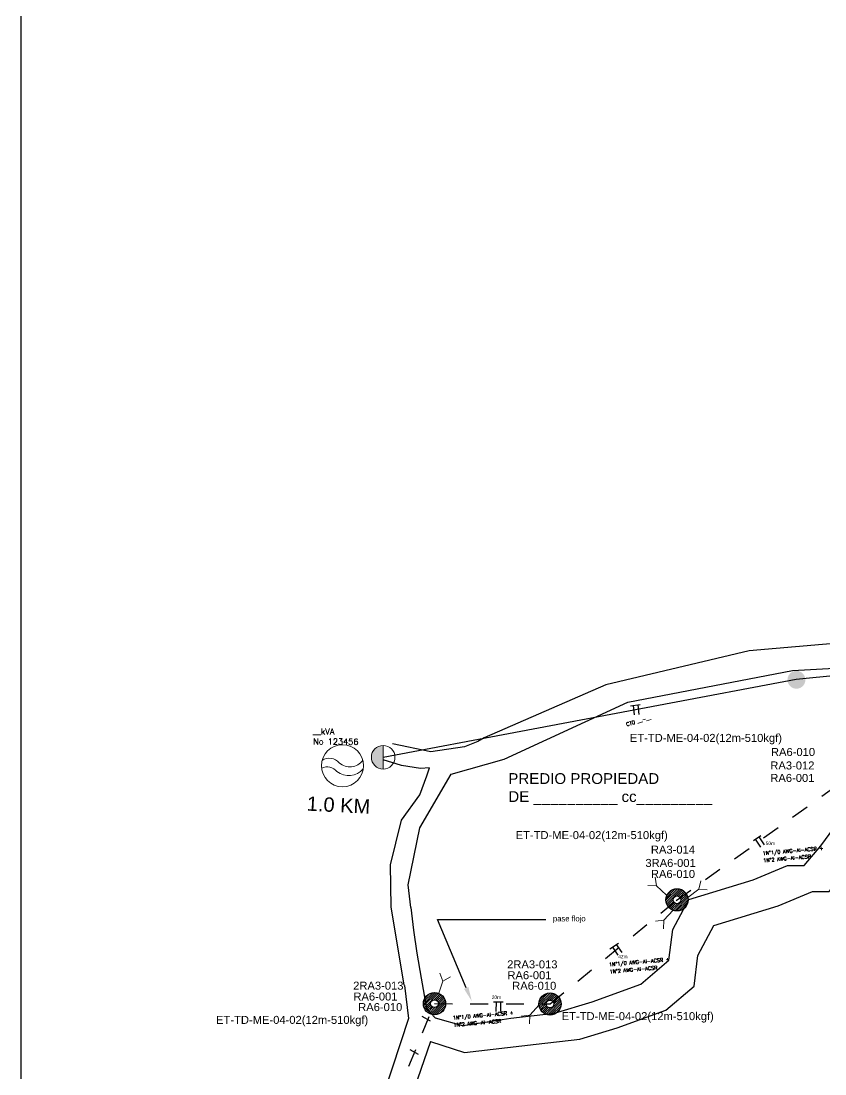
# Model space of a CAD drawing. Header units: metres. Extents: x 227 to 376, y 149 to 264.
# Drawn here: x 237.97 to 242.47, y 223.99 to 229.88 of the extents above; entities that cross this region are included whole.
import ezdxf
from ezdxf import colors
from ezdxf.entities.mleader import LeaderData, LeaderLine
from ezdxf.math import Vec2, Vec3

# ---------------------------------------------------------------- set-up
doc = ezdxf.new("R2010")
doc.units = ezdxf.units.M
for name, pattern in [('ACAD_ISO12W100', [21, 12, -3, 0, -3, 0, -3]), ('CONTINUO', [0]), ('DASHEDX2', [1.5, 1, -0.5]), ('HIDDEN2', [0.1875, 0.125, -0.0625])]:
    doc.linetypes.add(name, pattern=pattern)
for name, color, linetype, lineweight in [('Bloque Poste', 8, 'Continuous', 25), ('Esquemas', 7, 'Continuous', 25), ('Montaje Complemetarios', 51, 'Continuous', 13), ('Redes', 3, 'Continuous', 25), ('textos', 7, 'Continuous', 13), ('Trafo', 40, 'Continuous', 13), ('Via', 21, 'Continuous', 13)]:
    doc.layers.add(name, color=color, linetype=linetype, lineweight=lineweight)
doc.styles.add('0.08', font='', dxfattribs={"height": 0.08})
doc.styles.get("Standard").update_dxf_attribs({"font": '', "height": 0.1})
doc.styles.add('Textos', font='romans.shx')
doc.styles.get('0.08').set_extended_font_data('@Arial Unicode MS')
doc.styles.get('Standard').set_extended_font_data('@Arial Unicode MS')

# ---------------------------------------------------------------- blocks, each defined once
blk = doc.blocks.new('Transformador')
at = {"layer": 'Trafo', "linetype": 'Continuous'}
for points in [[(-0.1143, -0.0879, -0.382108), (-0.0177, -0.1015, 0.448576), (0.1135, -0.0867)], [(-0.1169, -0.1305, -0.333968), (-0.0313, -0.1502, 0.402656), (0.1164, -0.1347)]]:
    blk.add_lwpolyline(points, format="xyb", dxfattribs=at)
at = {"layer": 'Trafo'}
blk.add_circle((0, -0.1176), 0.1176, dxfattribs=at)
blk = doc.blocks.new('POSTE')
for points in [[(-0.0839, -0.0033), (0.0039, 0.0838)], [(-0.0828, 0.0139), (-0.0132, 0.0829)], [(-0.0821, -0.0176), (0.0175, 0.0821)], [(-0.0782, -0.0305), (0.03, 0.0784)], [(-0.0756, 0.0366), (-0.0379, 0.0749)], [(-0.0733, -0.041), (-0.0301, 0.0022)], [(-0.0302, -0.0783), (0.0783, 0.0301)], [(-0.0178, -0.082), (0.082, 0.0177)], [(-0.0041, -0.0838), (0.0838, 0.0034)], [(-0.002, 0.0297), (0.0414, 0.073)], [(0.0114, 0.0277), (0.0507, 0.0669)], [(0.0208, 0.021), (0.0593, 0.0594)], [(0.0275, 0.0116), (0.0668, 0.0508)], [(0.0295, -0.0025), (0.0731, 0.0411)], [(-0.0669, -0.0507), (-0.0275, -0.0119)], [(-0.0594, -0.0593), (-0.0214, -0.0213)], [(-0.0508, -0.0668), (-0.0114, -0.0273)], [(-0.0411, -0.0732), (0.0027, -0.0294)], [(0.0136, -0.0828), (0.0828, -0.0137)], [(0.0375, -0.0751), (0.0757, -0.0362)]]:
    blk.add_lwpolyline(points)
for radius in [0.0839, 0.0295]:
    blk.add_circle((0, 0), radius)
blk = doc.blocks.new('VIENTO')
at = {"layer": 'Montaje Complemetarios', "linetype": 'DASHEDX2'}
for points in [[(-0.0175, -0.0432), (0, 0), (-0.0089, 0.028)], [(0.0261, 0.0136), (0, 0)]]:
    blk.add_lwpolyline(points, dxfattribs=at)

msp = doc.modelspace()

# ---------------------------------------------------------------- hatches: boundary and pattern name
at = {"layer": 'Bloque Poste'}
msp.add_hatch(color=256, dxfattribs=at).paths.add_polyline_path([(242.2577, 226.1977, 1), (242.3577, 226.1977, 1.000002)])
at = {"layer": 'Bloque Poste', "lineweight": 20}
msp.add_hatch(color=256, dxfattribs=at).paths.add_polyline_path([(239.9978, 225.8306, 0.414214), (239.9319, 225.7647, 0.414214), (239.9978, 225.6988)])

# ---------------------------------------------------------------- linework, layer by layer
msp.add_lwpolyline([(239.9978, 225.8306), (239.9978, 225.6988)], dxfattribs=at)
msp.add_circle((239.9978, 225.7647), 0.0659, dxfattribs=at)
at = {"layer": 'Esquemas'}
msp.add_lwpolyline([(245.9957, 221.0631), (237.9735, 221.0631), (237.9735, 230.5364), (245.9957, 230.5364)], close=True, dxfattribs=at)
at = {"layer": 'Redes'}
for points in [[(242.3065, 226.2004), (243.7146, 226.3405)], [(239.9978, 225.7647), (242.3065, 226.2004)]]:
    msp.add_lwpolyline(points, dxfattribs=at)
at = {"layer": 'Redes', "ltscale": 0.25}
for points in [[(241.3808, 226.0527), (241.4342, 226.0591)], [(241.3947, 226.0544), (241.4011, 226.001)], [(241.4203, 226.0575), (241.4267, 226.0041)], [(242.0671, 225.2989), (242.1094, 225.3281)], [(242.0977, 225.3203), (242.1277, 225.2756)], [(242.0763, 225.3059), (242.1063, 225.2613)], [(241.2653, 224.6935), (241.3126, 224.726)], [(241.2796, 224.7038), (241.3096, 224.6592)], [(241.301, 224.7182), (241.331, 224.6736)], [(240.6148, 224.3975), (240.6682, 224.3972)], [(240.6285, 224.3975), (240.628, 224.3438)], [(240.6543, 224.3973), (240.6538, 224.3435)], [(240.2137, 224.3179), (240.2604, 224.2913)], [(240.1463, 224.1317), (240.193, 224.1051)]]:
    msp.add_lwpolyline(points, dxfattribs=at)
at = {"layer": 'Redes', "linetype": 'HIDDEN2', "ltscale": 0.5}
for points in [[(241.636, 224.9643), (242.6347, 225.6791)], [(240.9306, 224.3863), (241.636, 224.9643)], [(240.2847, 224.3876), (240.9306, 224.3863)]]:
    msp.add_lwpolyline(points, dxfattribs=at)
at = {"layer": 'Redes', "linetype": 'ACAD_ISO12W100', "ltscale": 0.01}
msp.add_lwpolyline([(239.8235, 223.2617), (240.2847, 224.3876)], dxfattribs=at)
at = {"layer": 'Via', "linetype": 'ByBlock', "lineweight": -2, "ltscale": 0.5}
for p, q in [((240.0678, 225.284), (240.0998, 225.4131)), ((240.0378, 225.1636), (240.0678, 225.284)), ((240.1154, 224.4909), (240.0429, 224.9284))]:
    msp.add_line(p, q, dxfattribs=at)
for points in [[(243.9293, 226.2647), (243.7173, 226.2907), (243.5604, 226.3951), (242.8631, 226.43), (242.0438, 226.3603), (241.2419, 226.1687), (240.5621, 225.8727), (240.5266, 225.8532), (240.4521, 225.8229), (240.2639, 225.7945), (240.0503, 225.8389)], [(240.152, 224.9257), (240.152, 224.9257), (240.152, 224.9257), (240.152, 224.9257), (240.1379, 225.0508), (240.2024, 225.3701), (240.3772, 225.6706), (240.6733, 225.7534), (241.3646, 226.0722), (242.2864, 226.2493), (242.9246, 226.2847), (243.6514, 226.1607), (243.6611, 226.1549)], [(240.206, 225.7011), (240.0993, 225.7189), (239.997, 225.75)], [(240.0998, 225.4131), (240.2025, 225.5539), (240.2408, 225.6605), (240.2566, 225.7046), (240.206, 225.7011)], [(240.0429, 224.9284), (240.0378, 225.1636)], [(240.152, 224.9257), (240.1667, 224.7983), (240.1853, 224.6702), (240.2094, 224.5291), (240.2392, 224.3602), (240.2875, 224.3082), (240.4472, 224.2642)], [(240.1162, 224.4884), (240.1389, 224.3048), (240.002, 223.8854), (239.9418, 223.7515), (239.724, 223.3512), (239.0772, 222.5329)], [(240.263, 224.1757), (240.263, 224.1757), (240.1361, 223.8086), (240.0468, 223.6201), (239.9343, 223.4284), (239.7969, 223.2004), (239.5373, 222.8759), (239.2644, 222.5691)], [(240.263, 224.1757), (240.4525, 224.1153)]]:
    msp.add_lwpolyline(points, dxfattribs=at)
at = {"layer": 'Via', "linetype": 'ByBlock', "lineweight": -2}
for points in [[(240.4447, 224.2649), (240.712, 224.3056), (240.9561, 224.3346), (241.1653, 224.3985), (241.4384, 224.4972), (241.5953, 224.6307), (241.6171, 224.8029), (241.7058, 224.9691), (242.0661, 225.0798), (242.2578, 225.159), (242.3508, 225.159), (242.4438, 225.2693), (242.589, 225.4667), (242.7401, 225.664), (242.9028, 225.786), (243.1762, 225.8629), (243.3912, 225.8978), (243.4896, 225.9313), (243.5818, 225.9745), (243.6264, 226.0444), (243.6611, 226.1549)], [(240.4525, 224.1153), (240.852, 224.1602), (241.0961, 224.1892), (241.3053, 224.2531), (241.5784, 224.3518), (241.7353, 224.4853), (241.757, 224.6576), (241.8457, 224.8237), (242.2061, 224.9345), (242.3978, 225.0136), (242.4908, 225.0136), (242.5837, 225.1239), (242.729, 225.3213), (242.8801, 225.5187), (243.0428, 225.6406), (243.3162, 225.7176), (243.5312, 225.7524), (243.6393, 225.8163), (243.6969, 225.8508), (243.7487, 225.9083), (243.7869, 226.105)]]:
    msp.add_lwpolyline(points, dxfattribs=at)

# ---------------------------------------------------------------- block references
at = {"layer": 'Bloque Poste', "xscale": 0.7394550184150305, "yscale": 0.7394550184150305, "zscale": 0.7394550184150305}
for p in [(241.6403, 224.9676), (240.2846, 224.3875), (240.9305, 224.3861)]:
    msp.add_blockref('POSTE', p, dxfattribs=at)
at = {"layer": 'Montaje Complemetarios', "xscale": 1.642639634111101, "yscale": 1.642639634111101, "zscale": 1.642639634111101}
for p, rotation in [((241.5253, 225.0458), 70.05739536932026), ((241.7614, 225.0271), 329.0617578855966), ((241.5671, 224.8537), 159.4422892133142), ((240.3317, 224.5135), 2.691469359721981), ((240.8176, 224.3236), 160.1055171112935)]:
    msp.add_blockref('VIENTO', p, dxfattribs=dict(at, rotation=rotation))
at = {"layer": 'Trafo'}
msp.add_blockref('Transformador', (239.7703, 225.8348), dxfattribs=at)

# ---------------------------------------------------------------- texts
at = {"layer": 'textos'}
for s, height, rotation, style, p in [('CTO __-__', 0.02012, 16.71646, 'Textos', (241.3593, 225.9374, 0.1025)), ('__kVA', 0.03337, 359.6747, 'Textos', (239.6038, 225.8926)), ('No 123456', 0.03337, 359.6747, 'Textos', (239.6062, 225.8361)), ('1.0 KM', 0.08, 357.0832, '0.08', (239.5694, 225.4665)), ('1N°1/0 AWG-Al-ACSR + ', 0.020123, 4.96552, 'Textos', (242.1193, 225.2174, 0.1582)), ('1N°2 AWG-Al-ACSR', 0.020123, 4.96552, 'Textos', (242.1228, 225.1774, 0.1582)), ('1N°1/0 AWG-Al-ACSR + ', 0.020123, 4.96552, 'Textos', (241.2604, 224.5959, 0.1582)), ('1N°2 AWG-Al-ACSR', 0.020123, 4.96552, 'Textos', (241.2638, 224.5559, 0.1582)), ('1N°1/0 AWG-Al-ACSR + ', 0.020123, 4.96552, 'Textos', (240.388, 224.2979, 0.1582)), ('1N°2 AWG-Al-ACSR', 0.020123, 4.96552, 'Textos', (240.3915, 224.2579, 0.1582))]:
    msp.add_text(s, height=height, rotation=rotation, dxfattribs=dict(at, style=style)).set_placement(p)
at = {"layer": 'textos', "linetype": 'Continuous', "ltscale": 0.15, "style": '0.08'}
for s, height, p in [('ET-TD-ME-04-02(12m-510kgf)', 0.044721, (241.3765, 225.8504, 38.8268)), (' RA6-010', 0.04472, (242.148, 225.7717, 38.8268)), ('  RA3-012', 0.04472, (242.127, 225.6964)), ('  RA6-001', 0.04472, (242.127, 225.6266)), ('ET-TD-ME-04-02(12m-510kgf)', 0.044721, (240.7382, 225.3072, 38.8268)), ('  RA3-014', 0.04472, (241.4596, 225.226)), ('50m', 0.01917, (242.1363, 225.2738)), ('  3RA6-001', 0.04472, (241.4288, 225.1516)), (' RA6-010', 0.04472, (241.477, 225.0901)), ('  2RA3-013', 0.04472, (240.656, 224.5848, 38.8268)), ('42m', 0.01917, (241.3114, 224.6408)), ('  RA6-001', 0.04472, (240.6573, 224.5242, 38.8268)), ('  2RA3-013', 0.04472, (239.7951, 224.4657, 38.8268)), (' RA6-010', 0.04472, (240.7015, 224.4652, 38.8268)), ('  RA6-001', 0.04472, (239.7964, 224.405, 38.8268)), ('20m', 0.01917, (240.6049, 224.4137)), (' RA6-010', 0.04472, (239.8406, 224.346, 38.8268)), ('ET-TD-ME-04-02(12m-510kgf)', 0.044721, (239.0636, 224.2745, 38.8268)), ('ET-TD-ME-04-02(12m-510kgf)', 0.044721, (240.9954, 224.2953, 38.8268))]:
    msp.add_text(s, height=height, dxfattribs=at).set_placement(p)
at = {"layer": 'textos', "insert": (240.6971, 225.6757), "char_height": 0.060369, "width": 1.72135, "attachment_point": 1}
msp.add_mtext('PREDIO PROPIEDAD \\PDE __________ cc_________', dxfattribs=at)

# ---------------------------------------------------------------- leaders
at = {"layer": 'textos', "linetype": 'CONTINUO', "ltscale": 2}
ml = msp.add_multileader_mtext('Standard', dxfattribs=at)
ml.set_content('{\\Fhand1|c0;pase flojo}', color=256)
ml.set_leader_properties()
ml.build(insert=Vec2(0, 0))
ml.multileader.update_dxf_attribs({"text_right_attachment_type": 6, "dogleg_length": 0.36, "arrow_head_size": 0.0805})
ctx = ml.context
ctx.base_point, ctx.char_height, ctx.arrow_head_size, ctx.landing_gap_size, ctx.plane_origin = Vec3(240.9065, 224.8579, 41.6329), 0.031883, 0.0805, 0.0402, Vec3(241.4409, 224.1491, 41.6329)
ctx.right_attachment = 6
notes = []
notes.append((ctx, [(0, (1, 1, 0), (240.3006, 224.8579, 41.6329), (1, 0), 0.6059, [(0, [(240.4932, 224.4011, 41.6329)], 0, [])])]))
ctx.mtext.insert, ctx.mtext.flow_direction = Vec3(240.9467, 224.8791, 41.6329), 5
for ctx, leaders in notes:
    for number, flags, end, landing, length, lines in leaders:
        leader = LeaderData()
        leader.index, (leader.has_last_leader_line, leader.has_dogleg_vector, leader.attachment_direction) = number, flags
        leader.last_leader_point, leader.dogleg_vector, leader.dogleg_length = Vec3(end), Vec3(landing), length
        for number, points, colour, breaks in lines:
            line = LeaderLine()
            line.index, line.vertices, line.color, line.breaks = number, Vec3.list(points), colors.encode_raw_color(colour), breaks
            leader.lines.append(line)
        ctx.leaders.append(leader)

doc.saveas('drawing.dxf')
